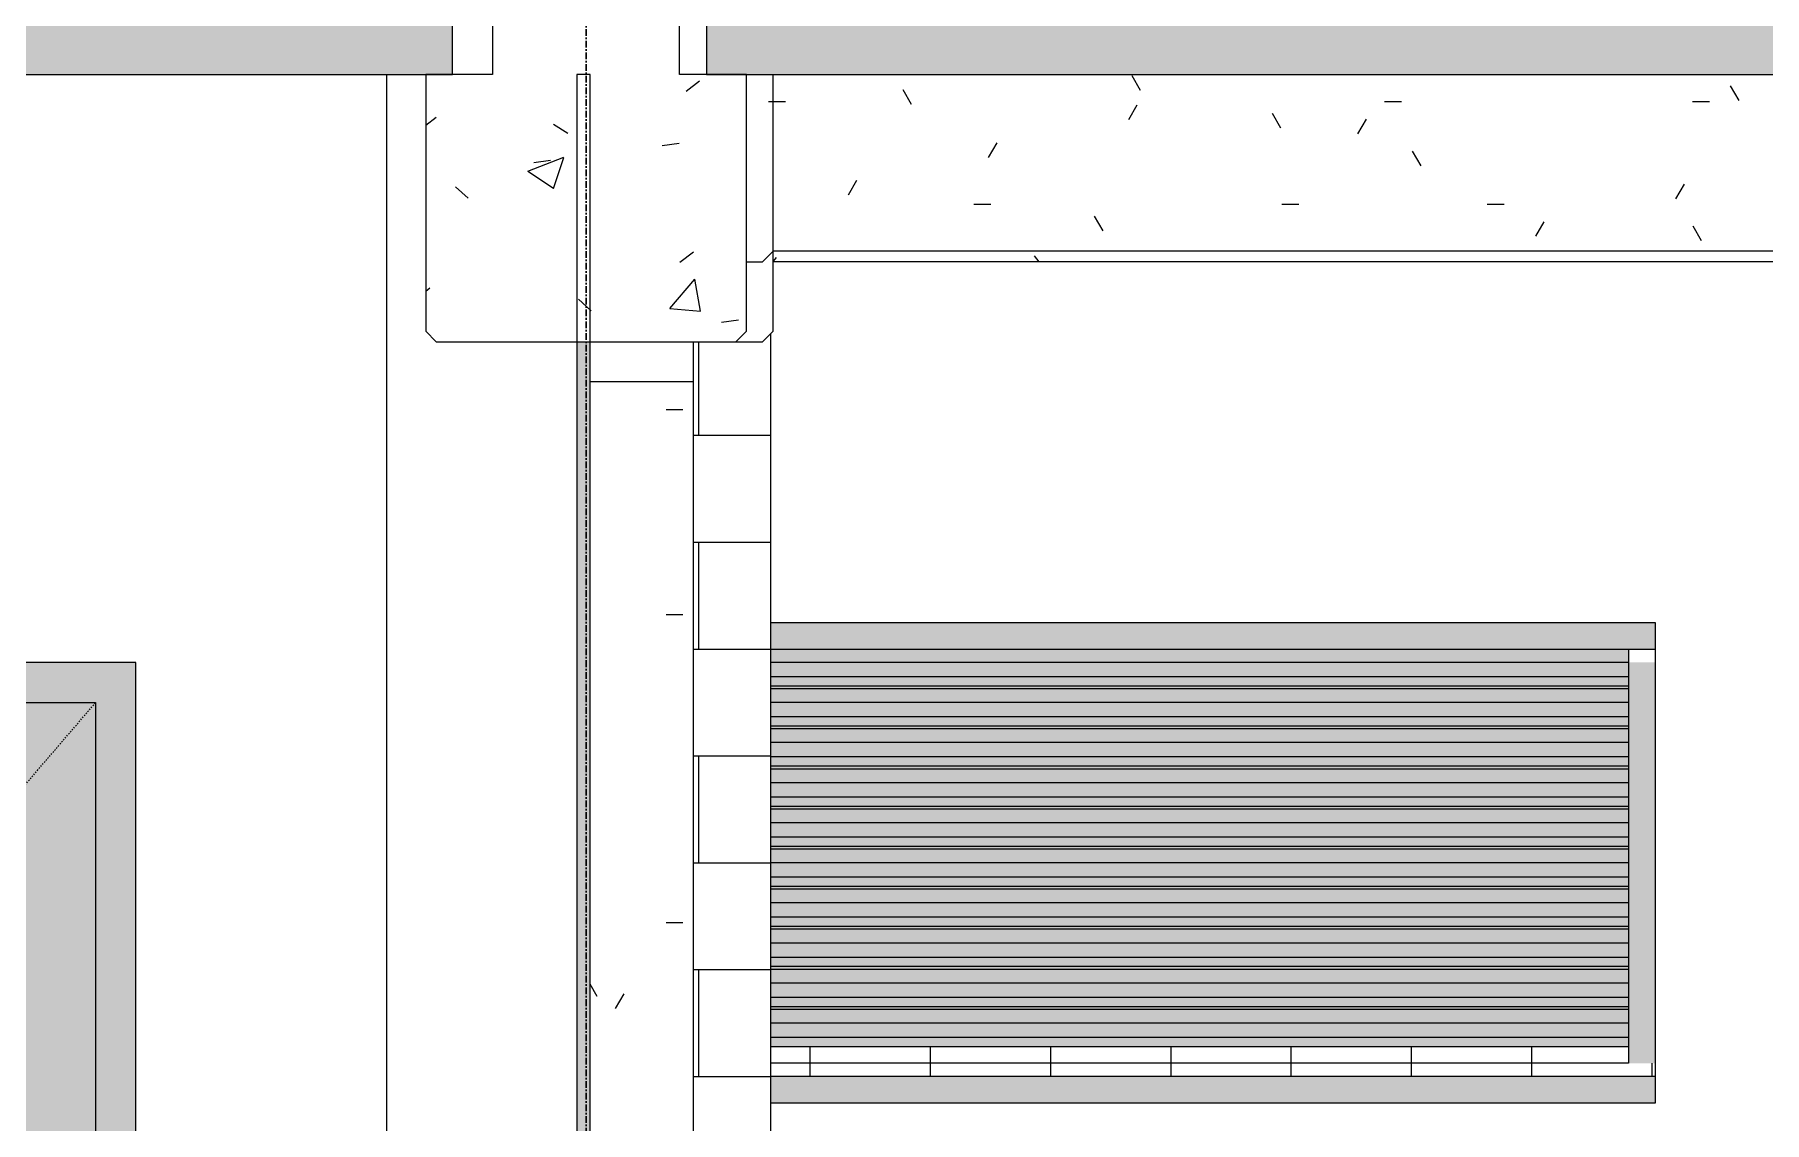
# Model space of a CAD drawing. Header units: inches. Extents: x -4168 to 4202, y -264 to 629.
# Drawn here: x -2868.6 to -2739.2, y -99.4 to -18 of the extents above; entities that cross this region are included whole.
import ezdxf

# ---------------------------------------------------------------- set-up
doc = ezdxf.new("R2010")
doc.units = ezdxf.units.IN
doc.header["$MEASUREMENT"] = 0
doc.linetypes.add('Dash 1_16_', pattern=[0.125, 0.0625, -0.0625])
doc.linetypes.add('Grid Line 1_2__2_', pattern=[0.875, 0.5, -0.125, 0.125, -0.125])
for name, color, linetype, lineweight in [('0-1', 7, 'Continuous', 5), ('0-2', 7, 'Continuous', 9), ('A-DOOR-1', 55, 'Continuous', 9), ('A-DOOR-2', 7, 'Dash 1_16_', 9), ('A-DOOR-3', 7, 'Continuous', 9), ('A-DOOR-FRAM-1', 55, 'Continuous', 9), ('A-DOOR-FRAM-2', 7, 'Continuous', 9), ('A-GLAZ-CURT-1', 7, 'Continuous', 9), ('A-GLAZ-CWMG-1', 10, 'Continuous', 9), ('A-GLAZ-CWMG-2', 7, 'Continuous', 9), ('A-WALL-PATT-1', 252, 'Continuous', 9), ('A-WALL-PATT-2', 55, 'Continuous', 9), ('A-WALL-PATT-3', 111, 'Continuous', 9), ('I-WALL-1', 7, 'Continuous', 9), ('S-BEAM-1', 57, 'Continuous', 9), ('S-BEAM-2', 7, 'Continuous', 9), ('S-BEAM-3', 252, 'Continuous', 9), ('S-BEAM-4', 10, 'Continuous', 9), ('S-COLS-1', 57, 'Continuous', 9), ('S-COLS-2', 7, 'Continuous', 9), ('S-FNDN-1', 8, 'Continuous', 13), ('S-FNDN-2', 7, 'Continuous', 9), ('S-GRID-1', 1, 'Grid Line 1_2__2_', 30)]:
    doc.layers.add(name, color=color, linetype=linetype, lineweight=lineweight)
pattern_1 = [(0, (-2936.56, 0), (30.72, 7.68), [1.267, -21.773, 1.267, -21.773, -122.88]), (0, (-2936.56, 0), (30.72, 7.68), [-46.08, 1.267, -44.813, 1.267, -21.773, -53.76]), (0, (-2936.56, 0), (30.72, 7.68), [-115.2, 1.267, -14.093, 1.267, -37.133]), (120, (-2925.04, 3.84), (-22.01108, 22.7643), [1.267, -21.773, 1.267, -21.773, -122.88]), (120, (-2925.04, 3.84), (-22.01108, 22.7643), [-46.08, 1.267, -44.813, 1.267, -21.773, -53.76]), (120, (-2925.04, 3.84), (-22.01108, 22.7643), [-115.2, 1.267, -14.093, 1.267, -37.133]), (240, (-2921.2, 19.2), (-8.70892, -30.4443), [1.267, -21.773, 1.267, -21.773, -122.88]), (240, (-2921.2, 19.2), (-8.70892, -30.4443), [-46.08, 1.267, -44.813, 1.267, -21.773, -53.76]), (240, (-2921.2, 19.2), (-8.70892, -30.4443), [-115.2, 1.267, -14.093, 1.267, -37.133])]

# ---------------------------------------------------------------- blocks, each defined once
blk = doc.blocks.new('CHAINLINK GATE - CHAINLINK GATE-2199385-BUILDING ELEVATION - WEST')
at = {"layer": 'A-DOOR-1'}
blk.add_hatch(color=256, dxfattribs=at).paths.add_polyline_path([(-3656.52, -152), (-3620.52, -152), (-3620.52, -68), (-3656.52, -68), (-3656.52, -151.61)], flags=0)
at = {"layer": 'A-DOOR-FRAM-1'}
blk.add_hatch(color=256, dxfattribs=at).paths.add_polyline_path([(-3620.52, -152), (-3617.52, -152), (-3617.52, -65), (-3659.52, -65), (-3659.52, -152), (-3656.52, -152), (-3656.52, -68), (-3620.52, -68), (-3620.52, -148.19)], flags=0)
at = {"layer": 'A-DOOR-2'}
for p, q in [((-3656.52, -110), (-3620.52, -68)), ((-3620.52, -152), (-3656.52, -110))]:
    blk.add_line(p, q, dxfattribs=at)
at = {"layer": 'A-DOOR-3'}
blk.add_line((-3620.52, -152), (-3656.52, -152), dxfattribs=at)
at = {"layer": 'A-DOOR-FRAM-2'}
for p, q in [((-3617.52, -65), (-3659.52, -65)), ((-3659.52, -65), (-3659.52, -152)), ((-3617.52, -152), (-3617.52, -65)), ((-3656.52, -68), (-3620.52, -68)), ((-3656.52, -152), (-3656.52, -68)), ((-3620.52, -68), (-3620.52, -152)), ((-3659.52, -152), (-3656.52, -152)), ((-3620.52, -152), (-3617.52, -152))]:
    blk.add_line(p, q, dxfattribs=at)
blk = doc.blocks.new('Empty Panel - Empty Panel-2233457-BUILDING ELEVATION - WEST')
at = {"layer": 'A-GLAZ-CURT-1'}
blk.add_line((-2749.32, -95), (-2813.51, -95), dxfattribs=at)
blk = doc.blocks.new('Rectangular Mullion - louver-2233453-BUILDING ELEVATION - WEST')
at = {"layer": 'A-GLAZ-CWMG-1'}
for points in [[(-2798.35, -90.95), (-2749.32, -90.95), (-2749.32, -90.77), (-2813.51, -90.77), (-2813.51, -90.95), (-2812.98, -90.95)], [(-2798.35, -93.05), (-2749.32, -93.05), (-2749.32, -90.95), (-2813.51, -90.95), (-2813.51, -93.05)], [(-2813.51, -93.77), (-2749.32, -93.77), (-2749.32, -93.05), (-2813.51, -93.05)]]:
    blk.add_hatch(color=256, dxfattribs=at).paths.add_polyline_path(points, flags=0)
at = {"layer": 'A-GLAZ-CWMG-2'}
for p, q in [((-2813.51, -90.95), (-2749.32, -90.95)), ((-2813.51, -93.05), (-2749.32, -93.05)), ((-2749.32, -93.77), (-2813.51, -93.77))]:
    blk.add_line(p, q, dxfattribs=at)
blk = doc.blocks.new('Rectangular Mullion - Louver Frame-2233454-BUILDING ELEVATION - WEST')
at = {"layer": 'A-GLAZ-CWMG-1'}
blk.add_hatch(color=256, dxfattribs=at).paths.add_polyline_path([(-2747.32, -98), (-2747.32, -96), (-2813.51, -96), (-2813.51, -98), (-2778.35, -98)], flags=0)
at = {"layer": 'A-GLAZ-CWMG-2'}
blk.add_line((-2747.32, -96), (-2813.51, -96), dxfattribs=at)
blk = doc.blocks.new('Rectangular Mullion - Louver Frame-2233455-BUILDING ELEVATION - WEST')
at = {"layer": 'A-GLAZ-CWMG-1'}
blk.add_hatch(color=256, dxfattribs=at).paths.add_polyline_path([(-2747.32, -64), (-2747.32, -62), (-2813.51, -62), (-2813.51, -64), (-2749.05, -64)], flags=0)
at = {"layer": 'A-GLAZ-CWMG-2'}
blk.add_line((-2813.51, -64), (-2747.32, -64), dxfattribs=at)
blk = doc.blocks.new('Rectangular Mullion - Louver Frame-2233315-BUILDING ELEVATION - WEST')
at = {"layer": 'A-GLAZ-CWMG-1'}
blk.add_hatch(color=256, dxfattribs=at).paths.add_polyline_path([(-2749.32, -95), (-2747.32, -95), (-2747.32, -92), (-2749.32, -92), (-2749.32, -93.77)], flags=0)
at = {"layer": 'A-GLAZ-CWMG-2'}
blk.add_line((-2749.32, -92), (-2749.32, -95), dxfattribs=at)
blk = doc.blocks.new('Empty Panel - Empty Panel-2233458-BUILDING ELEVATION - WEST')
at = {"layer": 'A-GLAZ-CURT-1'}
blk.add_line((-2749.32, -65), (-2813.51, -65), dxfattribs=at)
blk = doc.blocks.new('Rectangular Mullion - Louver Frame-2233320-BUILDING ELEVATION - WEST')
at = {"layer": 'A-GLAZ-CWMG-1'}
blk.add_hatch(color=256, dxfattribs=at).paths.add_polyline_path([(-2747.32, -86), (-2747.32, -83), (-2749.32, -83), (-2749.32, -86)], flags=0)
at = {"layer": 'A-GLAZ-CWMG-2'}
blk.add_line((-2749.32, -83), (-2749.32, -86), dxfattribs=at)
blk = doc.blocks.new('Rectangular Mullion - louver-V1-BUILDING ELEVATION - WEST')
at = {"layer": 'A-GLAZ-CWMG-1'}
for points in [[(-2749.32, -66.05), (-2749.32, -64), (-2813.51, -64), (-2813.51, -66.05), (-2750.81, -66.05)], [(-2764.84, -66.77), (-2749.32, -66.77), (-2749.32, -66.05), (-2813.51, -66.05), (-2813.51, -66.77), (-2798.35, -66.77)]]:
    blk.add_hatch(color=256, dxfattribs=at).paths.add_polyline_path(points, flags=0)
at = {"layer": 'A-GLAZ-CWMG-2'}
for p, q in [((-2749.32, -64), (-2749.32, -65)), ((-2813.51, -66.05), (-2749.32, -66.05)), ((-2749.32, -66.77), (-2813.51, -66.77))]:
    blk.add_line(p, q, dxfattribs=at)
blk = doc.blocks.new('CTR - 1st Phase - Common Walls_rvt-1-BUILDING ELEVATION - WEST')
at = {"layer": 'A-WALL-PATT-1'}
h = blk.add_hatch(dxfattribs=at)
h.set_pattern_fill('FP_4', color=256, style=0, pattern_type=2)
h.set_pattern_definition([(90, (-3819.324, -152), (-36.188, 2e-15), [])])
h.paths.add_polyline_path([(-3579.32, -152), (-3557.02, -152), (-3557.02, -65), (-3515.02, -65), (-3515.02, -152), (-3482.22, -152), (-3482.22, -41), (-3492.54, -41), (-3493.32, -40.21), (-3493.32, -21), (-3590.02, -21), (-3590.02, -152)], flags=0)
h.paths.add_polyline_path([(-3188.02, -152), (-3155.02, -152), (-3155.02, -41), (-3165.54, -41), (-3166.32, -40.21), (-3166.32, -21), (-3263.02, -21), (-3263.02, -152), (-3230.02, -152), (-3230.02, -65), (-3188.02, -65), (-3188.02, -143.04)], flags=0)
h.paths.add_polyline_path([(-3339.02, -152), (-3339.02, -65), (-3297.02, -65), (-3297.02, -152), (-3264.02, -152), (-3264.02, -21), (-3372.22, -21), (-3372.22, -152), (-3368.14, -152)], flags=0)
h.paths.add_polyline_path([(-3617.52, -152), (-3591.02, -152), (-3591.02, -21), (-3699.02, -21), (-3699.02, -152), (-3659.52, -152), (-3659.52, -65), (-3617.52, -65), (-3617.52, -147.91)], flags=0)
h.paths.add_polyline_path([(-3406.02, -152), (-3373.22, -152), (-3373.22, -21), (-3469.32, -21), (-3469.32, -40.21), (-3470.11, -41), (-3481.22, -41), (-3481.22, -152), (-3448.02, -152), (-3448.02, -65), (-3406.02, -65), (-3406.02, -143.04)], flags=0)
h.paths.add_polyline_path([(-3721.19, -152), (-3700.02, -152), (-3700.02, -21), (-3819.32, -21), (-3819.32, -152), (-3763.19, -152), (-3763.19, -65), (-3721.19, -65), (-3721.19, -143.45)], flags=0)
h.paths.add_polyline_path([(-3133.52, -152), (-3121.02, -152), (-3121.02, -65), (-3079.02, -65), (-3079.02, -152), (-3046.02, -152), (-3046.02, -21), (-3142.32, -21), (-3142.32, -40.21), (-3143.11, -41), (-3154.02, -41), (-3154.02, -152), (-3141.84, -152)], flags=0)
h.paths.add_polyline_path([(-3032.97, -152), (-3012.02, -152), (-3012.02, -65), (-2970.02, -65), (-2970.02, -152), (-2937.02, -152), (-2937.02, -21), (-3045.02, -21), (-3045.02, -152)], flags=0)
h.paths.add_polyline_path([(-2936.02, -152), (-2903.02, -152), (-2903.02, -65), (-2861.02, -65), (-2861.02, -152), (-2828.02, -152), (-2828.02, -41), (-2838.54, -41), (-2839.32, -40.21), (-2839.32, -21), (-2936.02, -21), (-2936.02, -149.73)], flags=0)
at = {"layer": 'S-FNDN-1'}
blk.add_hatch(color=256, dxfattribs=at).paths.add_polyline_path([(-2827.02, -152), (-2827.02, -41), (-2828.02, -41), (-2828.02, -152)], flags=0)
at = {"layer": 'I-WALL-1'}
for p, q in [((-2813.51, -62), (-2747.32, -62)), ((-2747.32, -62), (-2747.32, -98)), ((-2747.32, -98), (-2813.51, -98))]:
    blk.add_line(p, q, dxfattribs=at)
at = {"layer": 'S-FNDN-2'}
for p, q in [((-2827.02, -21), (-2828.02, -21)), ((-2828.02, -21), (-2828.02, -152)), ((-2827.02, -152), (-2827.02, -21))]:
    blk.add_line(p, q, dxfattribs=at)
at = {"layer": '0-2'}
for name, p in [('Rectangular Mullion - Louver Frame-2233455-BUILDING ELEVATION - WEST', (0, 0)), ('Rectangular Mullion - louver-V1-BUILDING ELEVATION - WEST', (0, 0)), ('CHAINLINK GATE - CHAINLINK GATE-2199385-BUILDING ELEVATION - WEST', (756.5, 0)), ('Empty Panel - Empty Panel-2233458-BUILDING ELEVATION - WEST', (0, 0)), ('Rectangular Mullion - Louver Frame-2233320-BUILDING ELEVATION - WEST', (0, 18)), ('Rectangular Mullion - louver-2233453-BUILDING ELEVATION - WEST', (0, 24)), ('Empty Panel - Empty Panel-2233457-BUILDING ELEVATION - WEST', (0, 27)), ('Rectangular Mullion - Louver Frame-2233320-BUILDING ELEVATION - WEST', (0, 15)), ('Rectangular Mullion - louver-2233453-BUILDING ELEVATION - WEST', (0, 21)), ('Empty Panel - Empty Panel-2233457-BUILDING ELEVATION - WEST', (0, 24)), ('Rectangular Mullion - Louver Frame-2233320-BUILDING ELEVATION - WEST', (0, 12)), ('Rectangular Mullion - louver-2233453-BUILDING ELEVATION - WEST', (0, 18)), ('Empty Panel - Empty Panel-2233457-BUILDING ELEVATION - WEST', (0, 21)), ('Rectangular Mullion - Louver Frame-2233320-BUILDING ELEVATION - WEST', (0, 9)), ('Rectangular Mullion - louver-2233453-BUILDING ELEVATION - WEST', (0, 15)), ('Empty Panel - Empty Panel-2233457-BUILDING ELEVATION - WEST', (0, 18)), ('Rectangular Mullion - Louver Frame-2233320-BUILDING ELEVATION - WEST', (0, 6)), ('Rectangular Mullion - louver-2233453-BUILDING ELEVATION - WEST', (0, 12)), ('Empty Panel - Empty Panel-2233457-BUILDING ELEVATION - WEST', (0, 15)), ('Rectangular Mullion - Louver Frame-2233320-BUILDING ELEVATION - WEST', (0, 3)), ('Rectangular Mullion - louver-2233453-BUILDING ELEVATION - WEST', (0, 9)), ('Empty Panel - Empty Panel-2233457-BUILDING ELEVATION - WEST', (0, 12)), ('Rectangular Mullion - Louver Frame-2233320-BUILDING ELEVATION - WEST', (0, 0)), ('Rectangular Mullion - louver-2233453-BUILDING ELEVATION - WEST', (0, 6)), ('Empty Panel - Empty Panel-2233457-BUILDING ELEVATION - WEST', (0, 9)), ('Rectangular Mullion - Louver Frame-2233315-BUILDING ELEVATION - WEST', (0, 6)), ('Rectangular Mullion - louver-2233453-BUILDING ELEVATION - WEST', (0, 3)), ('Empty Panel - Empty Panel-2233457-BUILDING ELEVATION - WEST', (0, 6)), ('Rectangular Mullion - Louver Frame-2233315-BUILDING ELEVATION - WEST', (0, 3)), ('Rectangular Mullion - louver-2233453-BUILDING ELEVATION - WEST', (0, 0)), ('Empty Panel - Empty Panel-2233457-BUILDING ELEVATION - WEST', (0, 3)), ('Rectangular Mullion - Louver Frame-2233315-BUILDING ELEVATION - WEST', (0, 0)), ('Empty Panel - Empty Panel-2233457-BUILDING ELEVATION - WEST', (0, 0)), ('Rectangular Mullion - Louver Frame-2233454-BUILDING ELEVATION - WEST', (0, 0))]:
    blk.add_blockref(name, p, dxfattribs=at)
blk = doc.blocks.new('034100 - Precast Structural Concrete - Column - Corbels - 16_x16_-2331169-BUILDING ELEVATION - WEST')
at = {"layer": 'S-COLS-1'}
h = blk.add_hatch(dxfattribs=at)
h.set_pattern_fill('FP_47', color=256, style=0, pattern_type=2)
h.set_pattern_definition(pattern_1)
h.paths.add_polyline_path([(-2827.02, -44), (-2819.32, -44), (-2819.32, -41), (-2827.02, -41)], flags=0)
at = {"layer": 'S-COLS-2'}
blk.add_line((-2819.32, -41), (-2819.32, -44), dxfattribs=at)
blk = doc.blocks.new('034100 - Precast Structural Concrete - Column - Corbels - 16_x16_-2331171-BUILDING ELEVATION - WEST')
at = {"layer": 'S-COLS-1'}
h = blk.add_hatch(dxfattribs=at)
h.set_pattern_fill('FP_47', color=256, style=0, pattern_type=2)
h.set_pattern_definition(pattern_1)
h.paths.add_polyline_path([(-2835.32, -152.23), (-2819.32, -152.23), (-2819.32, -44), (-2827.02, -44), (-2827.02, -152), (-2835.32, -152)], flags=0)
at = {"layer": 'S-COLS-2'}
for p, q in [((-2819.32, -44), (-2827.02, -44)), ((-2819.32, -44), (-2819.32, -152.23)), ((-2835.32, -152), (-2835.32, -152.23))]:
    blk.add_line(p, q, dxfattribs=at)
blk = doc.blocks.new('034100 - Precast Structural Concrete - Solid Plank - 12_-1871107-BUILDING ELEVATION - WEST')
at = {"layer": 'S-BEAM-4'}
blk.add_hatch(color=256, dxfattribs=at).paths.add_polyline_path([(-2898.91, -21), (-2837.32, -21), (-2837.32, -9), (-3144.32, -9), (-3144.32, -21), (-2915.66, -21)], flags=0)
at = {"layer": 'S-BEAM-2'}
for p, q in [((-2837.32, -21), (-2837.32, -9)), ((-3144.32, -21), (-2837.32, -21))]:
    blk.add_line(p, q, dxfattribs=at)
blk = doc.blocks.new('034100 - Precast Structural Concrete - Solid Plank - 12_-1871118-BUILDING ELEVATION - WEST')
at = {"layer": 'S-BEAM-4'}
blk.add_hatch(color=256, dxfattribs=at).paths.add_polyline_path([(-2818.32, -21), (-2508.32, -21), (-2508.32, -9), (-2818.32, -9), (-2818.32, -11.42)], flags=0)
at = {"layer": 'S-BEAM-2'}
for p, q in [((-2818.32, -9), (-2818.32, -21)), ((-2818.32, -21), (-2508.32, -21))]:
    blk.add_line(p, q, dxfattribs=at)
blk = doc.blocks.new('034100 - Precast Structural Concrete - Inverted Tee - IT 28IT31 _11_F _ 11_B SHELF_-1925192-BUILDING ELEVATION - WEST')
at = {"layer": 'S-BEAM-1'}
h = blk.add_hatch(dxfattribs=at)
h.set_pattern_fill('FP_47', color=256, style=0, pattern_type=2)
h.set_pattern_definition(pattern_1)
h.paths.add_polyline_path([(-2815.32, -41), (-2814.11, -41), (-2813.32, -40.21), (-2813.32, -34.21), (-2814.11, -35), (-2815.32, -35), (-2815.32, -40.21), (-2816.11, -41)], flags=0)
at = {"layer": 'S-BEAM-2'}
for p, q in [((-2813.32, -40.21), (-2813.32, -34.21)), ((-2816.11, -41), (-2814.11, -41)), ((-2814.11, -41), (-2813.32, -40.21))]:
    blk.add_line(p, q, dxfattribs=at)
blk = doc.blocks.new('034100 - Precast Structural Concrete - Inverted Tee - IT 28IT31 _11_F _ 11_B SHELF_-1925201-BUILDING ELEVATION - WEST')
at = {"layer": 'S-BEAM-1'}
h = blk.add_hatch(dxfattribs=at)
h.set_pattern_fill('FP_47', color=256, style=0, pattern_type=2)
h.set_pattern_definition(pattern_1)
h.paths.add_polyline_path([(-2815.32, -35), (-2814.11, -35), (-2813.32, -34.21), (-2813.32, -21), (-2815.32, -21), (-2815.32, -34.21)], flags=0)
h.paths.add_polyline_path([(-2836.32, -15), (-2834.32, -15), (-2834.32, -9), (-2836.32, -9), (-2836.32, -14)], flags=0)
h.paths.add_polyline_path([(-2820.32, -15), (-2818.32, -15), (-2818.32, -9), (-2820.32, -9), (-2820.32, -14)], flags=0)
at = {"layer": 'S-BEAM-2'}
for p, q in [((-2836.32, -9), (-2836.32, -15)), ((-2813.32, -34.21), (-2813.32, -21)), ((-2814.11, -35), (-2813.32, -34.21)), ((-2815.32, -35), (-2814.11, -35))]:
    blk.add_line(p, q, dxfattribs=at)
blk = doc.blocks.new('CTR - 1st Phase - Structure_rvt-1-BUILDING ELEVATION - WEST')
at = {"layer": 'A-WALL-PATT-2'}
h = blk.add_hatch(dxfattribs=at)
h.set_pattern_fill('FP_50', color=256, style=0, pattern_type=2)
h.set_pattern_definition([(0, (-3194.886, -152), (0, 8), []), (90, (-3194.886, -152), (-8, 8), [8, -8])])
h.paths.add_polyline_path([(-2813.51, -152), (-2813.51, -40.4), (-2814.11, -41), (-2819.32, -41), (-2819.32, -152)], flags=0)
at = {"layer": 'S-BEAM-1'}
h = blk.add_hatch(dxfattribs=at)
h.set_pattern_fill('FP_47', color=256, style=0, pattern_type=2)
h.set_pattern_definition(pattern_1)
h.paths.add_polyline_path([(-2820.32, -21), (-2818.32, -21), (-2818.32, -15), (-2820.32, -15)], flags=0)
h.paths.add_polyline_path([(-2834.32, -21), (-2834.32, -15), (-2837.32, -15), (-2837.32, -21)], flags=0)
h.paths.add_polyline_path([(-2834.32, -10), (-2820.32, -10), (-2820.32, -9), (-2834.32, -9)], flags=0)
h = blk.add_hatch(dxfattribs=at)
h.set_pattern_fill('FP_47', color=256, style=0, pattern_type=2)
h.set_pattern_definition(pattern_1)
h.paths.add_polyline_path([(-2813.32, -34.21), (-2610.02, -34.21), (-2610.02, -21), (-2813.32, -21), (-2813.32, -23.39)], flags=0)
h = blk.add_hatch(dxfattribs=at)
h.set_pattern_fill('FP_48', color=256, style=0, pattern_type=2)
h.set_pattern_definition([(0, (-2936.56, 785.954), (30.72, 5.431), [1.267, -21.773, 1.267, -21.773, -122.88]), (0, (-2936.56, 785.954), (30.72, 5.431), [-46.08, 1.267, -44.813, 1.267, -21.773, -53.76]), (0, (-2936.56, 785.954), (30.72, 5.431), [-115.2, 1.267, -14.093, 1.267, -37.133]), (129.232, (-2925.04, 788.669), (-22.01134, 16.097085), [1.002, -17.213, 1.002, -17.213, -97.145]), (129.232, (-2925.04, 788.669), (-22.01134, 16.097085), [-36.429, 1.002, -35.428, 1.002, -17.213, -42.501]), (129.232, (-2925.04, 788.669), (-22.01134, 16.097085), [-91.074, 1.002, -11.141, 1.002, -29.356]), (230.768, (-2921.2, 799.53), (-8.709237, -21.52714), [1.002, -17.213, 1.002, -17.213, -97.145]), (230.768, (-2921.2, 799.53), (-8.709237, -21.52714), [-36.429, 1.002, -35.428, 1.002, -17.213, -42.501]), (230.768, (-2921.2, 799.53), (-8.709237, -21.52714), [-91.074, 1.002, -11.141, 1.002, -29.356])])
h.paths.add_polyline_path([(-2716.29, -35), (-2610.02, -35), (-2610.02, -34.21), (-2813.32, -34.21), (-2813.32, -35), (-2724.05, -35)], flags=0)
at = {"layer": 'S-BEAM-3'}
h = blk.add_hatch(dxfattribs=at)
h.set_pattern_fill('FP_40', color=256, style=0, pattern_type=2)
h.set_pattern_definition([(50, (-2936.56, 0), (27.5427, -2.41), [2.88, -31.68]), (355, (-2936.56, 0), (-5.328, 28.884), [2.304, -25.344]), (100.45, (-2934.265, -0.2), (22.2153, 26.474), [2.448, -26.924]), (46.184, (-2936.56, 7.68), (40.982, -6.356), [4.32, -47.52]), (96.636, (-2933.145, 7.15), (35.891, 37.406), [3.671, -40.386]), (351.184, (-2936.56, 7.68), (35.891, 37.406), [3.456, -38.016]), (21, (-2932.72, 5.76), (22.921, -15.4607), [2.88, -31.68]), (326, (-2932.72, 5.76), (9.3435, 27.846), [2.304, -25.344]), (71.45, (-2930.81, 4.472), (32.265, 12.3844), [2.448, -26.924]), (37.5, (-2936.56, 0), (0.46686, 12.7827), [1.267, -23.77, 1.267, -24.461, -25.44]), (37.5, (-2936.56, 0), (0.46686, 12.7827), [-50.765, 1.267, -24.173]), (7.5, (-2936.56, 0), (10.1016, 15.1451), [1.267, -13.402, 1.267, -23.194, -9.696]), (7.5, (-2936.56, 0), (10.1016, 15.1451), [-39.13, 1.267, -8.429]), (327.5, (-2945.123, 0), (20.49916, -0.8658), [1.267, -8.333, 1.267, -28.685, -39.744]), (327.5, (-2945.123, 0), (20.49916, -0.8658), [-39.552, 1.267, -38.477]), (317.5, (-2948.963, 0), (22.3948, 3.8443), [1.267, -11.213, 1.267, -18.624, -28.224]), (317.5, (-2948.963, 0), (22.3948, 3.8443), [-32.371, 1.267, -26.957])])
h.paths.add_polyline_path([(-2816.11, -41), (-2815.32, -40.21), (-2815.32, -21), (-2820.32, -21), (-2820.32, -10), (-2834.32, -10), (-2834.32, -21), (-2839.32, -21), (-2839.32, -40.21), (-2838.54, -41), (-2819.32, -41)], flags=0)
at = {"layer": 'S-BEAM-2'}
for p, q in [((-2834.32, -10), (-2834.32, -21)), ((-2820.32, -21), (-2820.32, -10)), ((-2834.32, -21), (-2839.32, -21)), ((-2839.32, -21), (-2839.32, -40.21)), ((-2815.32, -21), (-2820.32, -21)), ((-2815.32, -40.21), (-2815.32, -21)), ((-2610.02, -34.21), (-2813.32, -34.21)), ((-2610.02, -35), (-2813.32, -35)), ((-2839.32, -40.21), (-2838.54, -41)), ((-2838.54, -41), (-2816.11, -41)), ((-2816.11, -41), (-2815.32, -40.21))]:
    blk.add_line(p, q, dxfattribs=at)
at = {"layer": 'S-FNDN-2'}
blk.add_line((-2813.51, -40.4), (-2813.51, -152), dxfattribs=at)
at = {"layer": 'S-GRID-1'}
blk.add_line((-2827.32, -159.84), (-2827.32, 470.5), dxfattribs=at)
at = {"layer": '0-2'}
for name in ['034100 - Precast Structural Concrete - Solid Plank - 12_-1871107-BUILDING ELEVATION - WEST', '034100 - Precast Structural Concrete - Inverted Tee - IT 28IT31 _11_F _ 11_B SHELF_-1925201-BUILDING ELEVATION - WEST', '034100 - Precast Structural Concrete - Solid Plank - 12_-1871118-BUILDING ELEVATION - WEST', '034100 - Precast Structural Concrete - Inverted Tee - IT 28IT31 _11_F _ 11_B SHELF_-1925192-BUILDING ELEVATION - WEST', '034100 - Precast Structural Concrete - Column - Corbels - 16_x16_-2331169-BUILDING ELEVATION - WEST', '034100 - Precast Structural Concrete - Column - Corbels - 16_x16_-2331171-BUILDING ELEVATION - WEST']:
    blk.add_blockref(name, (0, 0), dxfattribs=at)

msp = doc.modelspace()

# ---------------------------------------------------------------- hatches: boundary and pattern name
at = {"layer": 'A-WALL-PATT-3'}
h = msp.add_hatch(dxfattribs=at)
h.set_pattern_fill('FP_9', color=256, style=0, pattern_type=2)
h.set_pattern_definition([(0, (-2936.56, 0), (0, 9), []), (90, (-2936.56, 0), (-9, 6e-16), [])])
h.paths.add_polyline_path([(-2640.3237, -152), (-2640.1362, -152), (-2640.1362, -36), (-2610.0237, -36), (-2610.0237, -35), (-2640.3237, -35), (-2640.3237, -143.0419)], flags=0)
h.paths.add_polyline_path([(-2813.5112, -96), (-2747.3237, -96), (-2747.3237, -95), (-2749.3237, -95), (-2749.3237, -93.7656), (-2813.5112, -93.7656), (-2813.5112, -95.1809)], flags=0)
h.paths.add_polyline_path([(-2163.3237, -21), (-2163.3237, -12.5), (-2164.3237, -12.5), (-2164.3237, -21)], flags=0)
h.paths.add_polyline_path([(-3471.3237, -15), (-3471.3237, -9), (-3472.3237, -9), (-3472.3237, -15)], flags=0)
h.paths.add_polyline_path([(-2182.3237, -15), (-2182.3237, -12.5), (-2183.3237, -12.5), (-2183.3237, -15)], flags=0)
h.paths.add_polyline_path([(-3491.3237, -15), (-3490.3237, -15), (-3490.3237, -9), (-3491.3237, -9), (-3491.3237, -12.5)], flags=0)
h.paths.add_polyline_path([(-3145.3237, -15), (-3144.3237, -15), (-3144.3237, -9), (-3145.3237, -9), (-3145.3237, -12.727)], flags=0)
h.paths.add_polyline_path([(-2837.3237, -14), (-2836.3237, -14), (-2836.3237, -12.5), (-2837.3237, -12.5)], flags=0)
h.paths.add_polyline_path([(-2002.3257, -1.125), (-1941.3237, -1.1226), (-1941.3237, 0), (-2002.9577, 0), (-2002.9577, -1.125)], flags=0)
h.paths.add_polyline_path([(-2060.9805, -1.125), (-2010.9577, -1.125), (-2010.9577, 0), (-2311.9737, 0), (-2311.9737, -0.625), (-2098.6987, -0.625), (-2098.6987, -0.75), (-2095.6987, -0.75), (-2095.6987, -1.125), (-2094.4975, -1.125)], flags=0)
h.paths.add_polyline_path([(-2484.3237, -1.125), (-2369.1237, -1.125), (-2369.1237, -0.625), (-2349.4737, -0.625), (-2349.4737, 0), (-2518.0987, 0), (-2518.0735, -0.625), (-2484.3237, -0.625), (-2484.3237, -0.75)], flags=0)

# ---------------------------------------------------------------- block references
at = {"layer": '0-1'}
for name in ['CTR - 1st Phase - Structure_rvt-1-BUILDING ELEVATION - WEST', 'CTR - 1st Phase - Common Walls_rvt-1-BUILDING ELEVATION - WEST']:
    msp.add_blockref(name, (0, 0), dxfattribs=at)

doc.saveas('drawing.dxf')
